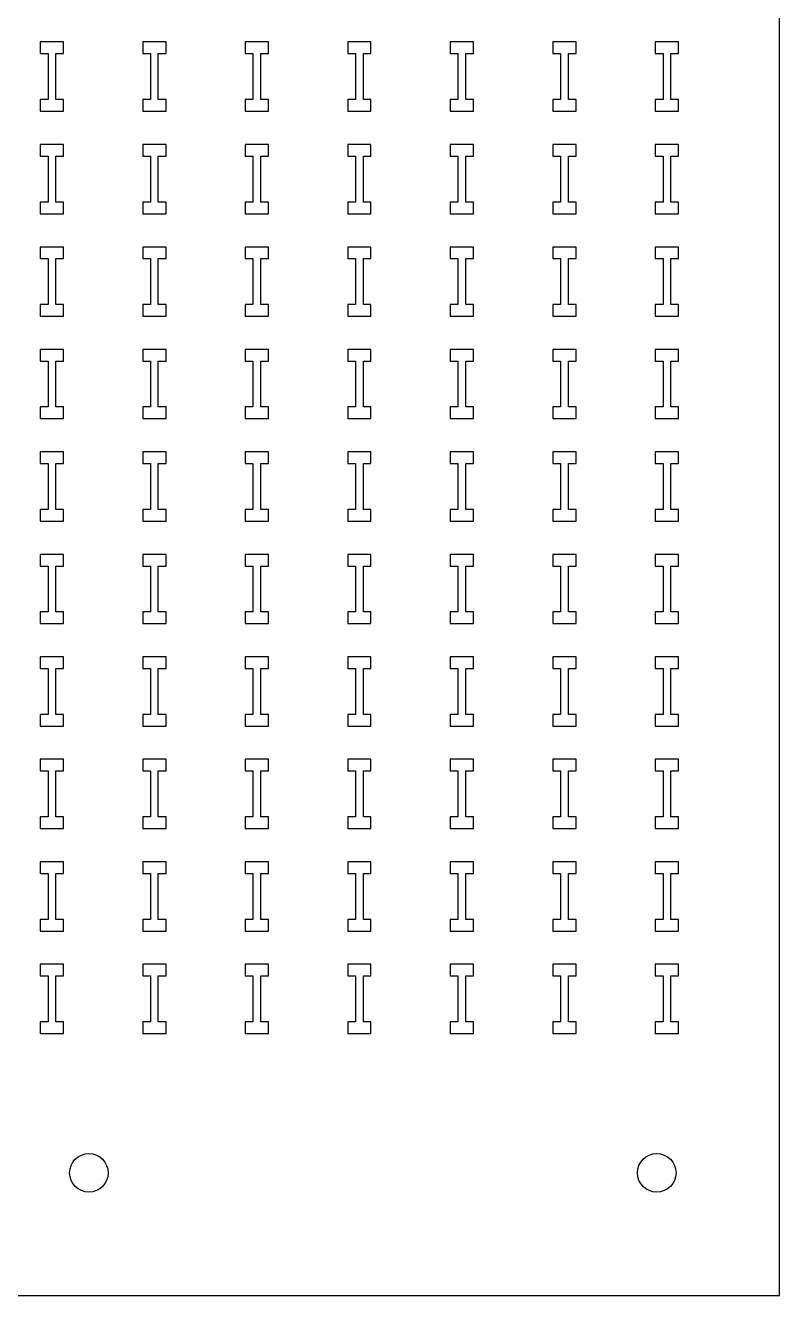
# Model space of a CAD drawing. Header units: inches. Extents: x 0 to 94.5, y 0 to 82.7.
# Drawn here: x 88.35 to 94.49, y 0 to 10.35 of the extents above; entities that cross this region are included whole.
import ezdxf

# ---------------------------------------------------------------- set-up
doc = ezdxf.new("R2010")
doc.units = ezdxf.units.IN
doc.layers.add('red', color=1, linetype='CONTINUOUS')

msp = doc.modelspace()

# ---------------------------------------------------------------- linework, layer by layer
for p, q in [((88.657, 10.212), (88.468, 10.212)), ((88.468, 10.212), (88.468, 10.117)), ((88.657, 10.117), (88.657, 10.212)), ((89.492, 10.212), (89.303, 10.212)), ((89.303, 10.212), (89.303, 10.117)), ((89.492, 10.117), (89.492, 10.212)), ((90.326, 10.212), (90.137, 10.212)), ((90.137, 10.212), (90.137, 10.117)), ((90.326, 10.117), (90.326, 10.212)), ((91.161, 10.212), (90.972, 10.212)), ((90.972, 10.212), (90.972, 10.117)), ((91.161, 10.117), (91.161, 10.212)), ((91.996, 10.212), (91.807, 10.212)), ((91.807, 10.212), (91.807, 10.117)), ((91.996, 10.117), (91.996, 10.212)), ((92.831, 10.212), (92.642, 10.212)), ((92.642, 10.212), (92.642, 10.117)), ((92.831, 10.117), (92.831, 10.212)), ((93.665, 10.212), (93.476, 10.212)), ((93.476, 10.212), (93.476, 10.117)), ((93.665, 10.117), (93.665, 10.212)), ((88.468, 10.117), (88.531, 10.117)), ((88.531, 10.117), (88.531, 9.743)), ((88.595, 10.117), (88.657, 10.117)), ((88.595, 9.743), (88.595, 10.117)), ((89.303, 10.117), (89.365, 10.117)), ((89.365, 10.117), (89.365, 9.743)), ((89.429, 10.117), (89.492, 10.117)), ((89.429, 9.743), (89.429, 10.117)), ((90.137, 10.117), (90.2, 10.117)), ((90.2, 10.117), (90.2, 9.743)), ((90.264, 10.117), (90.326, 10.117)), ((90.264, 9.743), (90.264, 10.117)), ((90.972, 10.117), (91.035, 10.117)), ((91.035, 10.117), (91.035, 9.743)), ((91.099, 10.117), (91.161, 10.117)), ((91.099, 9.743), (91.099, 10.117)), ((91.807, 10.117), (91.869, 10.117)), ((91.869, 10.117), (91.869, 9.743)), ((91.933, 10.117), (91.996, 10.117)), ((91.933, 9.743), (91.933, 10.117)), ((92.642, 10.117), (92.704, 10.117)), ((92.704, 10.117), (92.704, 9.743)), ((92.768, 10.117), (92.831, 10.117)), ((92.768, 9.743), (92.768, 10.117)), ((93.476, 10.117), (93.539, 10.117)), ((93.539, 10.117), (93.539, 9.743)), ((93.603, 10.117), (93.665, 10.117)), ((93.603, 9.743), (93.603, 10.117)), ((88.531, 9.743), (88.468, 9.743)), ((88.468, 9.743), (88.468, 9.648)), ((88.657, 9.743), (88.595, 9.743)), ((88.657, 9.648), (88.657, 9.743)), ((89.365, 9.743), (89.303, 9.743)), ((89.303, 9.743), (89.303, 9.648)), ((89.492, 9.743), (89.429, 9.743)), ((89.492, 9.648), (89.492, 9.743)), ((90.2, 9.743), (90.137, 9.743)), ((90.137, 9.743), (90.137, 9.648)), ((90.326, 9.743), (90.264, 9.743)), ((90.326, 9.648), (90.326, 9.743)), ((91.035, 9.743), (90.972, 9.743)), ((90.972, 9.743), (90.972, 9.648)), ((91.161, 9.743), (91.099, 9.743)), ((91.161, 9.648), (91.161, 9.743)), ((91.869, 9.743), (91.807, 9.743)), ((91.807, 9.743), (91.807, 9.648)), ((91.996, 9.743), (91.933, 9.743)), ((91.996, 9.648), (91.996, 9.743)), ((92.704, 9.743), (92.642, 9.743)), ((92.642, 9.743), (92.642, 9.648)), ((92.831, 9.743), (92.768, 9.743)), ((92.831, 9.648), (92.831, 9.743)), ((93.539, 9.743), (93.476, 9.743)), ((93.476, 9.743), (93.476, 9.648)), ((93.665, 9.743), (93.603, 9.743)), ((93.665, 9.648), (93.665, 9.743)), ((88.468, 9.648), (88.657, 9.648)), ((89.303, 9.648), (89.492, 9.648)), ((90.137, 9.648), (90.326, 9.648)), ((90.972, 9.648), (91.161, 9.648)), ((91.807, 9.648), (91.996, 9.648)), ((92.642, 9.648), (92.831, 9.648)), ((93.476, 9.648), (93.665, 9.648)), ((88.657, 9.377), (88.468, 9.377)), ((88.468, 9.377), (88.468, 9.282)), ((88.657, 9.282), (88.657, 9.377)), ((89.492, 9.377), (89.303, 9.377)), ((89.303, 9.377), (89.303, 9.282)), ((89.492, 9.282), (89.492, 9.377)), ((90.326, 9.377), (90.137, 9.377)), ((90.137, 9.377), (90.137, 9.282)), ((90.326, 9.282), (90.326, 9.377)), ((91.161, 9.377), (90.972, 9.377)), ((90.972, 9.377), (90.972, 9.282)), ((91.161, 9.282), (91.161, 9.377)), ((91.996, 9.377), (91.807, 9.377)), ((91.807, 9.377), (91.807, 9.282)), ((91.996, 9.282), (91.996, 9.377)), ((92.831, 9.377), (92.642, 9.377)), ((92.642, 9.377), (92.642, 9.282)), ((92.831, 9.282), (92.831, 9.377)), ((93.665, 9.377), (93.476, 9.377)), ((93.476, 9.377), (93.476, 9.282)), ((93.665, 9.282), (93.665, 9.377)), ((88.468, 9.282), (88.531, 9.282)), ((88.531, 9.282), (88.531, 8.908)), ((88.595, 9.282), (88.657, 9.282)), ((88.595, 8.908), (88.595, 9.282)), ((89.303, 9.282), (89.365, 9.282)), ((89.365, 9.282), (89.365, 8.908)), ((89.429, 9.282), (89.492, 9.282)), ((89.429, 8.908), (89.429, 9.282)), ((90.137, 9.282), (90.2, 9.282)), ((90.2, 9.282), (90.2, 8.908)), ((90.264, 9.282), (90.326, 9.282)), ((90.264, 8.908), (90.264, 9.282)), ((90.972, 9.282), (91.035, 9.282)), ((91.035, 9.282), (91.035, 8.908)), ((91.099, 9.282), (91.161, 9.282)), ((91.099, 8.908), (91.099, 9.282)), ((91.807, 9.282), (91.869, 9.282)), ((91.869, 9.282), (91.869, 8.908)), ((91.933, 9.282), (91.996, 9.282)), ((91.933, 8.908), (91.933, 9.282)), ((92.642, 9.282), (92.704, 9.282)), ((92.704, 9.282), (92.704, 8.908)), ((92.768, 9.282), (92.831, 9.282)), ((92.768, 8.908), (92.768, 9.282)), ((93.476, 9.282), (93.539, 9.282)), ((93.539, 9.282), (93.539, 8.908)), ((93.603, 9.282), (93.665, 9.282)), ((93.603, 8.908), (93.603, 9.282)), ((88.531, 8.908), (88.468, 8.908)), ((88.468, 8.908), (88.468, 8.813)), ((88.657, 8.908), (88.595, 8.908)), ((88.657, 8.813), (88.657, 8.908)), ((89.365, 8.908), (89.303, 8.908)), ((89.303, 8.908), (89.303, 8.813)), ((89.492, 8.908), (89.429, 8.908)), ((89.492, 8.813), (89.492, 8.908)), ((90.2, 8.908), (90.137, 8.908)), ((90.137, 8.908), (90.137, 8.813)), ((90.326, 8.908), (90.264, 8.908)), ((90.326, 8.813), (90.326, 8.908)), ((91.035, 8.908), (90.972, 8.908)), ((90.972, 8.908), (90.972, 8.813)), ((91.161, 8.908), (91.099, 8.908)), ((91.161, 8.813), (91.161, 8.908)), ((91.869, 8.908), (91.807, 8.908)), ((91.807, 8.908), (91.807, 8.813)), ((91.996, 8.908), (91.933, 8.908)), ((91.996, 8.813), (91.996, 8.908)), ((92.704, 8.908), (92.642, 8.908)), ((92.642, 8.908), (92.642, 8.813)), ((92.831, 8.908), (92.768, 8.908)), ((92.831, 8.813), (92.831, 8.908)), ((93.539, 8.908), (93.476, 8.908)), ((93.476, 8.908), (93.476, 8.813)), ((93.665, 8.908), (93.603, 8.908)), ((93.665, 8.813), (93.665, 8.908)), ((88.468, 8.813), (88.657, 8.813)), ((89.303, 8.813), (89.492, 8.813)), ((90.137, 8.813), (90.326, 8.813)), ((90.972, 8.813), (91.161, 8.813)), ((91.807, 8.813), (91.996, 8.813)), ((92.642, 8.813), (92.831, 8.813)), ((93.476, 8.813), (93.665, 8.813)), ((88.657, 8.542), (88.468, 8.542)), ((88.468, 8.542), (88.468, 8.447)), ((88.657, 8.447), (88.657, 8.542)), ((89.492, 8.542), (89.303, 8.542)), ((89.303, 8.542), (89.303, 8.447)), ((89.492, 8.447), (89.492, 8.542)), ((90.326, 8.542), (90.137, 8.542)), ((90.137, 8.542), (90.137, 8.447)), ((90.326, 8.447), (90.326, 8.542)), ((91.161, 8.542), (90.972, 8.542)), ((90.972, 8.542), (90.972, 8.447)), ((91.161, 8.447), (91.161, 8.542)), ((91.996, 8.542), (91.807, 8.542)), ((91.807, 8.542), (91.807, 8.447)), ((91.996, 8.447), (91.996, 8.542)), ((92.831, 8.542), (92.642, 8.542)), ((92.642, 8.542), (92.642, 8.447)), ((92.831, 8.447), (92.831, 8.542)), ((93.665, 8.542), (93.476, 8.542)), ((93.476, 8.542), (93.476, 8.447)), ((93.665, 8.447), (93.665, 8.542)), ((88.468, 8.447), (88.531, 8.447)), ((88.531, 8.447), (88.531, 8.074)), ((88.595, 8.447), (88.657, 8.447)), ((88.595, 8.074), (88.595, 8.447)), ((89.303, 8.447), (89.365, 8.447)), ((89.365, 8.447), (89.365, 8.074)), ((89.429, 8.447), (89.492, 8.447)), ((89.429, 8.074), (89.429, 8.447)), ((90.137, 8.447), (90.2, 8.447)), ((90.2, 8.447), (90.2, 8.074)), ((90.264, 8.447), (90.326, 8.447)), ((90.264, 8.074), (90.264, 8.447)), ((90.972, 8.447), (91.035, 8.447)), ((91.035, 8.447), (91.035, 8.074)), ((91.099, 8.447), (91.161, 8.447)), ((91.099, 8.074), (91.099, 8.447)), ((91.807, 8.447), (91.869, 8.447)), ((91.869, 8.447), (91.869, 8.074)), ((91.933, 8.447), (91.996, 8.447)), ((91.933, 8.074), (91.933, 8.447)), ((92.642, 8.447), (92.704, 8.447)), ((92.704, 8.447), (92.704, 8.074)), ((92.768, 8.447), (92.831, 8.447)), ((92.768, 8.074), (92.768, 8.447)), ((93.476, 8.447), (93.539, 8.447)), ((93.539, 8.447), (93.539, 8.074)), ((93.603, 8.447), (93.665, 8.447)), ((93.603, 8.074), (93.603, 8.447)), ((88.531, 8.074), (88.468, 8.074)), ((88.468, 8.074), (88.468, 7.978)), ((88.657, 8.074), (88.595, 8.074)), ((88.657, 7.978), (88.657, 8.074)), ((89.365, 8.074), (89.303, 8.074)), ((89.303, 8.074), (89.303, 7.978)), ((89.492, 8.074), (89.429, 8.074)), ((89.492, 7.978), (89.492, 8.074)), ((90.2, 8.074), (90.137, 8.074)), ((90.137, 8.074), (90.137, 7.978)), ((90.326, 8.074), (90.264, 8.074)), ((90.326, 7.978), (90.326, 8.074)), ((91.035, 8.074), (90.972, 8.074)), ((90.972, 8.074), (90.972, 7.978)), ((91.161, 8.074), (91.099, 8.074)), ((91.161, 7.978), (91.161, 8.074)), ((91.869, 8.074), (91.807, 8.074)), ((91.807, 8.074), (91.807, 7.978)), ((91.996, 8.074), (91.933, 8.074)), ((91.996, 7.978), (91.996, 8.074)), ((92.704, 8.074), (92.642, 8.074)), ((92.642, 8.074), (92.642, 7.978)), ((92.831, 8.074), (92.768, 8.074)), ((92.831, 7.978), (92.831, 8.074)), ((93.539, 8.074), (93.476, 8.074)), ((93.476, 8.074), (93.476, 7.978)), ((93.665, 8.074), (93.603, 8.074)), ((93.665, 7.978), (93.665, 8.074)), ((88.468, 7.978), (88.657, 7.978)), ((89.303, 7.978), (89.492, 7.978)), ((90.137, 7.978), (90.326, 7.978)), ((90.972, 7.978), (91.161, 7.978)), ((91.807, 7.978), (91.996, 7.978)), ((92.642, 7.978), (92.831, 7.978)), ((93.476, 7.978), (93.665, 7.978)), ((88.657, 7.708), (88.468, 7.708)), ((88.468, 7.708), (88.468, 7.612)), ((88.657, 7.612), (88.657, 7.708)), ((89.492, 7.708), (89.303, 7.708)), ((89.303, 7.708), (89.303, 7.612)), ((89.492, 7.612), (89.492, 7.708)), ((90.326, 7.708), (90.137, 7.708)), ((90.137, 7.708), (90.137, 7.612)), ((90.326, 7.612), (90.326, 7.708)), ((91.161, 7.708), (90.972, 7.708)), ((90.972, 7.708), (90.972, 7.612)), ((91.161, 7.612), (91.161, 7.708)), ((91.996, 7.708), (91.807, 7.708)), ((91.807, 7.708), (91.807, 7.612)), ((91.996, 7.612), (91.996, 7.708)), ((92.831, 7.708), (92.642, 7.708)), ((92.642, 7.708), (92.642, 7.612)), ((92.831, 7.612), (92.831, 7.708)), ((93.665, 7.708), (93.476, 7.708)), ((93.476, 7.708), (93.476, 7.612)), ((93.665, 7.612), (93.665, 7.708)), ((88.468, 7.612), (88.531, 7.612)), ((88.531, 7.612), (88.531, 7.239)), ((88.595, 7.612), (88.657, 7.612)), ((88.595, 7.239), (88.595, 7.612)), ((89.303, 7.612), (89.365, 7.612)), ((89.365, 7.612), (89.365, 7.239)), ((89.429, 7.612), (89.492, 7.612)), ((89.429, 7.239), (89.429, 7.612)), ((90.137, 7.612), (90.2, 7.612)), ((90.2, 7.612), (90.2, 7.239)), ((90.264, 7.612), (90.326, 7.612)), ((90.264, 7.239), (90.264, 7.612)), ((90.972, 7.612), (91.035, 7.612)), ((91.035, 7.612), (91.035, 7.239)), ((91.099, 7.612), (91.161, 7.612)), ((91.099, 7.239), (91.099, 7.612)), ((91.807, 7.612), (91.869, 7.612)), ((91.869, 7.612), (91.869, 7.239)), ((91.933, 7.612), (91.996, 7.612)), ((91.933, 7.239), (91.933, 7.612)), ((92.642, 7.612), (92.704, 7.612)), ((92.704, 7.612), (92.704, 7.239)), ((92.768, 7.612), (92.831, 7.612)), ((92.768, 7.239), (92.768, 7.612)), ((93.476, 7.612), (93.539, 7.612)), ((93.539, 7.612), (93.539, 7.239)), ((93.603, 7.612), (93.665, 7.612)), ((93.603, 7.239), (93.603, 7.612)), ((88.531, 7.239), (88.468, 7.239)), ((88.468, 7.239), (88.468, 7.144)), ((88.468, 7.144), (88.657, 7.144)), ((88.657, 7.239), (88.595, 7.239)), ((88.657, 7.144), (88.657, 7.239)), ((89.365, 7.239), (89.303, 7.239)), ((89.303, 7.239), (89.303, 7.144)), ((89.303, 7.144), (89.492, 7.144)), ((89.492, 7.239), (89.429, 7.239)), ((89.492, 7.144), (89.492, 7.239)), ((90.2, 7.239), (90.137, 7.239)), ((90.137, 7.239), (90.137, 7.144)), ((90.137, 7.144), (90.326, 7.144)), ((90.326, 7.239), (90.264, 7.239)), ((90.326, 7.144), (90.326, 7.239)), ((91.035, 7.239), (90.972, 7.239)), ((90.972, 7.239), (90.972, 7.144)), ((90.972, 7.144), (91.161, 7.144)), ((91.161, 7.239), (91.099, 7.239)), ((91.161, 7.144), (91.161, 7.239)), ((91.869, 7.239), (91.807, 7.239)), ((91.807, 7.239), (91.807, 7.144)), ((91.807, 7.144), (91.996, 7.144)), ((91.996, 7.239), (91.933, 7.239)), ((91.996, 7.144), (91.996, 7.239)), ((92.704, 7.239), (92.642, 7.239)), ((92.642, 7.239), (92.642, 7.144)), ((92.642, 7.144), (92.831, 7.144)), ((92.831, 7.239), (92.768, 7.239)), ((92.831, 7.144), (92.831, 7.239)), ((93.539, 7.239), (93.476, 7.239)), ((93.476, 7.239), (93.476, 7.144)), ((93.476, 7.144), (93.665, 7.144)), ((93.665, 7.239), (93.603, 7.239)), ((93.665, 7.144), (93.665, 7.239)), ((88.657, 6.873), (88.468, 6.873)), ((88.468, 6.873), (88.468, 6.778)), ((88.657, 6.778), (88.657, 6.873)), ((89.492, 6.873), (89.303, 6.873)), ((89.303, 6.873), (89.303, 6.778)), ((89.492, 6.778), (89.492, 6.873)), ((90.326, 6.873), (90.137, 6.873)), ((90.137, 6.873), (90.137, 6.778)), ((90.326, 6.778), (90.326, 6.873)), ((91.161, 6.873), (90.972, 6.873)), ((90.972, 6.873), (90.972, 6.778)), ((91.161, 6.778), (91.161, 6.873)), ((91.996, 6.873), (91.807, 6.873)), ((91.807, 6.873), (91.807, 6.778)), ((91.996, 6.778), (91.996, 6.873)), ((92.831, 6.873), (92.642, 6.873)), ((92.642, 6.873), (92.642, 6.778)), ((92.831, 6.778), (92.831, 6.873)), ((93.665, 6.873), (93.476, 6.873)), ((93.476, 6.873), (93.476, 6.778)), ((93.665, 6.778), (93.665, 6.873)), ((88.468, 6.778), (88.531, 6.778)), ((88.531, 6.778), (88.531, 6.404)), ((88.595, 6.778), (88.657, 6.778)), ((88.595, 6.404), (88.595, 6.778)), ((89.303, 6.778), (89.365, 6.778)), ((89.365, 6.778), (89.365, 6.404)), ((89.429, 6.778), (89.492, 6.778)), ((89.429, 6.404), (89.429, 6.778)), ((90.137, 6.778), (90.2, 6.778)), ((90.2, 6.778), (90.2, 6.404)), ((90.264, 6.778), (90.326, 6.778)), ((90.264, 6.404), (90.264, 6.778)), ((90.972, 6.778), (91.035, 6.778)), ((91.035, 6.778), (91.035, 6.404)), ((91.099, 6.778), (91.161, 6.778)), ((91.099, 6.404), (91.099, 6.778)), ((91.807, 6.778), (91.869, 6.778)), ((91.869, 6.778), (91.869, 6.404)), ((91.933, 6.778), (91.996, 6.778)), ((91.933, 6.404), (91.933, 6.778)), ((92.642, 6.778), (92.704, 6.778)), ((92.704, 6.778), (92.704, 6.404)), ((92.768, 6.778), (92.831, 6.778)), ((92.768, 6.404), (92.768, 6.778)), ((93.476, 6.778), (93.539, 6.778)), ((93.539, 6.778), (93.539, 6.404)), ((93.603, 6.778), (93.665, 6.778)), ((93.603, 6.404), (93.603, 6.778)), ((88.531, 6.404), (88.468, 6.404)), ((88.468, 6.404), (88.468, 6.309)), ((88.657, 6.404), (88.595, 6.404)), ((88.657, 6.309), (88.657, 6.404)), ((89.365, 6.404), (89.303, 6.404)), ((89.303, 6.404), (89.303, 6.309)), ((89.492, 6.404), (89.429, 6.404)), ((89.492, 6.309), (89.492, 6.404)), ((90.2, 6.404), (90.137, 6.404)), ((90.137, 6.404), (90.137, 6.309)), ((90.326, 6.404), (90.264, 6.404)), ((90.326, 6.309), (90.326, 6.404)), ((91.035, 6.404), (90.972, 6.404)), ((90.972, 6.404), (90.972, 6.309)), ((91.161, 6.404), (91.099, 6.404)), ((91.161, 6.309), (91.161, 6.404)), ((91.869, 6.404), (91.807, 6.404)), ((91.807, 6.404), (91.807, 6.309)), ((91.996, 6.404), (91.933, 6.404)), ((91.996, 6.309), (91.996, 6.404)), ((92.704, 6.404), (92.642, 6.404)), ((92.642, 6.404), (92.642, 6.309)), ((92.831, 6.404), (92.768, 6.404)), ((92.831, 6.309), (92.831, 6.404)), ((93.539, 6.404), (93.476, 6.404)), ((93.476, 6.404), (93.476, 6.309)), ((93.665, 6.404), (93.603, 6.404)), ((93.665, 6.309), (93.665, 6.404)), ((88.468, 6.309), (88.657, 6.309)), ((89.303, 6.309), (89.492, 6.309)), ((90.137, 6.309), (90.326, 6.309)), ((90.972, 6.309), (91.161, 6.309)), ((91.807, 6.309), (91.996, 6.309)), ((92.642, 6.309), (92.831, 6.309)), ((93.476, 6.309), (93.665, 6.309)), ((88.657, 6.038), (88.468, 6.038)), ((88.468, 6.038), (88.468, 5.943)), ((88.657, 5.943), (88.657, 6.038)), ((89.492, 6.038), (89.303, 6.038)), ((89.303, 6.038), (89.303, 5.943)), ((89.492, 5.943), (89.492, 6.038)), ((90.326, 6.038), (90.137, 6.038)), ((90.137, 6.038), (90.137, 5.943)), ((90.326, 5.943), (90.326, 6.038)), ((91.161, 6.038), (90.972, 6.038)), ((90.972, 6.038), (90.972, 5.943)), ((91.161, 5.943), (91.161, 6.038)), ((91.996, 6.038), (91.807, 6.038)), ((91.807, 6.038), (91.807, 5.943)), ((91.996, 5.943), (91.996, 6.038)), ((92.831, 6.038), (92.642, 6.038)), ((92.642, 6.038), (92.642, 5.943)), ((92.831, 5.943), (92.831, 6.038)), ((93.665, 6.038), (93.476, 6.038)), ((93.476, 6.038), (93.476, 5.943)), ((93.665, 5.943), (93.665, 6.038)), ((88.468, 5.943), (88.531, 5.943)), ((88.531, 5.943), (88.531, 5.569)), ((88.595, 5.943), (88.657, 5.943)), ((88.595, 5.569), (88.595, 5.943)), ((89.303, 5.943), (89.365, 5.943)), ((89.365, 5.943), (89.365, 5.569)), ((89.429, 5.943), (89.492, 5.943)), ((89.429, 5.569), (89.429, 5.943)), ((90.137, 5.943), (90.2, 5.943)), ((90.2, 5.943), (90.2, 5.569)), ((90.264, 5.943), (90.326, 5.943)), ((90.264, 5.569), (90.264, 5.943)), ((90.972, 5.943), (91.035, 5.943)), ((91.035, 5.943), (91.035, 5.569)), ((91.099, 5.943), (91.161, 5.943)), ((91.099, 5.569), (91.099, 5.943)), ((91.807, 5.943), (91.869, 5.943)), ((91.869, 5.943), (91.869, 5.569)), ((91.933, 5.943), (91.996, 5.943)), ((91.933, 5.569), (91.933, 5.943)), ((92.642, 5.943), (92.704, 5.943)), ((92.704, 5.943), (92.704, 5.569)), ((92.768, 5.943), (92.831, 5.943)), ((92.768, 5.569), (92.768, 5.943)), ((93.476, 5.943), (93.539, 5.943)), ((93.539, 5.943), (93.539, 5.569)), ((93.603, 5.943), (93.665, 5.943)), ((93.603, 5.569), (93.603, 5.943)), ((88.531, 5.569), (88.468, 5.569)), ((88.468, 5.569), (88.468, 5.474)), ((88.657, 5.569), (88.595, 5.569)), ((88.657, 5.474), (88.657, 5.569)), ((89.365, 5.569), (89.303, 5.569)), ((89.303, 5.569), (89.303, 5.474)), ((89.492, 5.569), (89.429, 5.569)), ((89.492, 5.474), (89.492, 5.569)), ((90.2, 5.569), (90.137, 5.569)), ((90.137, 5.569), (90.137, 5.474)), ((90.326, 5.569), (90.264, 5.569)), ((90.326, 5.474), (90.326, 5.569)), ((91.035, 5.569), (90.972, 5.569)), ((90.972, 5.569), (90.972, 5.474)), ((91.161, 5.569), (91.099, 5.569)), ((91.161, 5.474), (91.161, 5.569)), ((91.869, 5.569), (91.807, 5.569)), ((91.807, 5.569), (91.807, 5.474)), ((91.996, 5.569), (91.933, 5.569)), ((91.996, 5.474), (91.996, 5.569)), ((92.704, 5.569), (92.642, 5.569)), ((92.642, 5.569), (92.642, 5.474)), ((92.831, 5.569), (92.768, 5.569)), ((92.831, 5.474), (92.831, 5.569)), ((93.539, 5.569), (93.476, 5.569)), ((93.476, 5.569), (93.476, 5.474)), ((93.665, 5.569), (93.603, 5.569)), ((93.665, 5.474), (93.665, 5.569)), ((88.468, 5.474), (88.657, 5.474)), ((89.303, 5.474), (89.492, 5.474)), ((90.137, 5.474), (90.326, 5.474)), ((90.972, 5.474), (91.161, 5.474)), ((91.807, 5.474), (91.996, 5.474)), ((92.642, 5.474), (92.831, 5.474)), ((93.476, 5.474), (93.665, 5.474)), ((88.657, 5.204), (88.468, 5.204)), ((88.468, 5.204), (88.468, 5.108)), ((88.657, 5.108), (88.657, 5.204)), ((89.492, 5.204), (89.303, 5.204)), ((89.303, 5.204), (89.303, 5.108)), ((89.492, 5.108), (89.492, 5.204)), ((90.326, 5.204), (90.137, 5.204)), ((90.137, 5.204), (90.137, 5.108)), ((90.326, 5.108), (90.326, 5.204)), ((91.161, 5.204), (90.972, 5.204)), ((90.972, 5.204), (90.972, 5.108)), ((91.161, 5.108), (91.161, 5.204)), ((91.996, 5.204), (91.807, 5.204)), ((91.807, 5.204), (91.807, 5.108)), ((91.996, 5.108), (91.996, 5.204)), ((92.831, 5.204), (92.642, 5.204)), ((92.642, 5.204), (92.642, 5.108)), ((92.831, 5.108), (92.831, 5.204)), ((93.665, 5.204), (93.476, 5.204)), ((93.476, 5.204), (93.476, 5.108)), ((93.665, 5.108), (93.665, 5.204)), ((88.468, 5.108), (88.531, 5.108)), ((88.531, 5.108), (88.531, 4.735)), ((88.595, 5.108), (88.657, 5.108)), ((88.595, 4.735), (88.595, 5.108)), ((89.303, 5.108), (89.365, 5.108)), ((89.365, 5.108), (89.365, 4.735)), ((89.429, 5.108), (89.492, 5.108)), ((89.429, 4.735), (89.429, 5.108)), ((90.137, 5.108), (90.2, 5.108)), ((90.2, 5.108), (90.2, 4.735)), ((90.264, 5.108), (90.326, 5.108)), ((90.264, 4.735), (90.264, 5.108)), ((90.972, 5.108), (91.035, 5.108)), ((91.035, 5.108), (91.035, 4.735)), ((91.099, 5.108), (91.161, 5.108)), ((91.099, 4.735), (91.099, 5.108)), ((91.807, 5.108), (91.869, 5.108)), ((91.869, 5.108), (91.869, 4.735)), ((91.933, 5.108), (91.996, 5.108)), ((91.933, 4.735), (91.933, 5.108)), ((92.642, 5.108), (92.704, 5.108)), ((92.704, 5.108), (92.704, 4.735)), ((92.768, 5.108), (92.831, 5.108)), ((92.768, 4.735), (92.768, 5.108)), ((93.476, 5.108), (93.539, 5.108)), ((93.539, 5.108), (93.539, 4.735)), ((93.603, 5.108), (93.665, 5.108)), ((93.603, 4.735), (93.603, 5.108)), ((88.531, 4.735), (88.468, 4.735)), ((88.468, 4.735), (88.468, 4.64)), ((88.657, 4.735), (88.595, 4.735)), ((88.657, 4.64), (88.657, 4.735)), ((89.365, 4.735), (89.303, 4.735)), ((89.303, 4.735), (89.303, 4.64)), ((89.492, 4.735), (89.429, 4.735)), ((89.492, 4.64), (89.492, 4.735)), ((90.2, 4.735), (90.137, 4.735)), ((90.137, 4.735), (90.137, 4.64)), ((90.326, 4.735), (90.264, 4.735)), ((90.326, 4.64), (90.326, 4.735)), ((91.035, 4.735), (90.972, 4.735)), ((90.972, 4.735), (90.972, 4.64)), ((91.161, 4.735), (91.099, 4.735)), ((91.161, 4.64), (91.161, 4.735)), ((91.869, 4.735), (91.807, 4.735)), ((91.807, 4.735), (91.807, 4.64)), ((91.996, 4.735), (91.933, 4.735)), ((91.996, 4.64), (91.996, 4.735)), ((92.704, 4.735), (92.642, 4.735)), ((92.642, 4.735), (92.642, 4.64)), ((92.831, 4.735), (92.768, 4.735)), ((92.831, 4.64), (92.831, 4.735)), ((93.539, 4.735), (93.476, 4.735)), ((93.476, 4.735), (93.476, 4.64)), ((93.665, 4.735), (93.603, 4.735)), ((93.665, 4.64), (93.665, 4.735)), ((88.468, 4.64), (88.657, 4.64)), ((89.303, 4.64), (89.492, 4.64)), ((90.137, 4.64), (90.326, 4.64)), ((90.972, 4.64), (91.161, 4.64)), ((91.807, 4.64), (91.996, 4.64)), ((92.642, 4.64), (92.831, 4.64)), ((93.476, 4.64), (93.665, 4.64)), ((88.657, 4.369), (88.468, 4.369)), ((88.468, 4.369), (88.468, 4.274)), ((88.657, 4.274), (88.657, 4.369)), ((89.492, 4.369), (89.303, 4.369)), ((89.303, 4.369), (89.303, 4.274)), ((89.492, 4.274), (89.492, 4.369)), ((90.326, 4.369), (90.137, 4.369)), ((90.137, 4.369), (90.137, 4.274)), ((90.326, 4.274), (90.326, 4.369)), ((91.161, 4.369), (90.972, 4.369)), ((90.972, 4.369), (90.972, 4.274)), ((91.161, 4.274), (91.161, 4.369)), ((91.996, 4.369), (91.807, 4.369)), ((91.807, 4.369), (91.807, 4.274)), ((91.996, 4.274), (91.996, 4.369)), ((92.831, 4.369), (92.642, 4.369)), ((92.642, 4.369), (92.642, 4.274)), ((92.831, 4.274), (92.831, 4.369)), ((93.665, 4.369), (93.476, 4.369)), ((93.476, 4.369), (93.476, 4.274)), ((93.665, 4.274), (93.665, 4.369)), ((88.468, 4.274), (88.531, 4.274)), ((88.531, 4.274), (88.531, 3.9)), ((88.595, 4.274), (88.657, 4.274)), ((88.595, 3.9), (88.595, 4.274)), ((89.303, 4.274), (89.365, 4.274)), ((89.365, 4.274), (89.365, 3.9)), ((89.429, 4.274), (89.492, 4.274)), ((89.429, 3.9), (89.429, 4.274)), ((90.137, 4.274), (90.2, 4.274)), ((90.2, 4.274), (90.2, 3.9)), ((90.264, 4.274), (90.326, 4.274)), ((90.264, 3.9), (90.264, 4.274)), ((90.972, 4.274), (91.035, 4.274)), ((91.035, 4.274), (91.035, 3.9)), ((91.099, 4.274), (91.161, 4.274)), ((91.099, 3.9), (91.099, 4.274)), ((91.807, 4.274), (91.869, 4.274)), ((91.869, 4.274), (91.869, 3.9)), ((91.933, 4.274), (91.996, 4.274)), ((91.933, 3.9), (91.933, 4.274)), ((92.642, 4.274), (92.704, 4.274)), ((92.704, 4.274), (92.704, 3.9)), ((92.768, 4.274), (92.831, 4.274)), ((92.768, 3.9), (92.768, 4.274)), ((93.476, 4.274), (93.539, 4.274)), ((93.539, 4.274), (93.539, 3.9)), ((93.603, 4.274), (93.665, 4.274)), ((93.603, 3.9), (93.603, 4.274)), ((88.531, 3.9), (88.468, 3.9)), ((88.468, 3.9), (88.468, 3.805)), ((88.657, 3.9), (88.595, 3.9)), ((88.657, 3.805), (88.657, 3.9)), ((89.365, 3.9), (89.303, 3.9)), ((89.303, 3.9), (89.303, 3.805)), ((89.492, 3.9), (89.429, 3.9)), ((89.492, 3.805), (89.492, 3.9)), ((90.2, 3.9), (90.137, 3.9)), ((90.137, 3.9), (90.137, 3.805)), ((90.326, 3.9), (90.264, 3.9)), ((90.326, 3.805), (90.326, 3.9)), ((91.035, 3.9), (90.972, 3.9)), ((90.972, 3.9), (90.972, 3.805)), ((91.161, 3.9), (91.099, 3.9)), ((91.161, 3.805), (91.161, 3.9)), ((91.869, 3.9), (91.807, 3.9)), ((91.807, 3.9), (91.807, 3.805)), ((91.996, 3.9), (91.933, 3.9)), ((91.996, 3.805), (91.996, 3.9)), ((92.704, 3.9), (92.642, 3.9)), ((92.642, 3.9), (92.642, 3.805)), ((92.831, 3.9), (92.768, 3.9)), ((92.831, 3.805), (92.831, 3.9)), ((93.539, 3.9), (93.476, 3.9)), ((93.476, 3.9), (93.476, 3.805)), ((93.665, 3.9), (93.603, 3.9)), ((93.665, 3.805), (93.665, 3.9)), ((88.468, 3.805), (88.657, 3.805)), ((89.303, 3.805), (89.492, 3.805)), ((90.137, 3.805), (90.326, 3.805)), ((90.972, 3.805), (91.161, 3.805)), ((91.807, 3.805), (91.996, 3.805)), ((92.642, 3.805), (92.831, 3.805)), ((93.476, 3.805), (93.665, 3.805)), ((88.657, 3.534), (88.468, 3.534)), ((88.468, 3.534), (88.468, 3.439)), ((88.657, 3.439), (88.657, 3.534)), ((89.492, 3.534), (89.303, 3.534)), ((89.303, 3.534), (89.303, 3.439)), ((89.492, 3.439), (89.492, 3.534)), ((90.326, 3.534), (90.137, 3.534)), ((90.137, 3.534), (90.137, 3.439)), ((90.326, 3.439), (90.326, 3.534)), ((91.161, 3.534), (90.972, 3.534)), ((90.972, 3.534), (90.972, 3.439)), ((91.161, 3.439), (91.161, 3.534)), ((91.996, 3.534), (91.807, 3.534)), ((91.807, 3.534), (91.807, 3.439)), ((91.996, 3.439), (91.996, 3.534)), ((92.831, 3.534), (92.642, 3.534)), ((92.642, 3.534), (92.642, 3.439)), ((92.831, 3.439), (92.831, 3.534)), ((93.665, 3.534), (93.476, 3.534)), ((93.476, 3.534), (93.476, 3.439)), ((93.665, 3.439), (93.665, 3.534)), ((88.468, 3.439), (88.531, 3.439)), ((88.531, 3.439), (88.531, 3.065)), ((88.595, 3.439), (88.657, 3.439)), ((88.595, 3.065), (88.595, 3.439)), ((89.303, 3.439), (89.365, 3.439)), ((89.365, 3.439), (89.365, 3.065)), ((89.429, 3.439), (89.492, 3.439)), ((89.429, 3.065), (89.429, 3.439)), ((90.137, 3.439), (90.2, 3.439)), ((90.2, 3.439), (90.2, 3.065)), ((90.264, 3.439), (90.326, 3.439)), ((90.264, 3.065), (90.264, 3.439)), ((90.972, 3.439), (91.035, 3.439)), ((91.035, 3.439), (91.035, 3.065)), ((91.099, 3.439), (91.161, 3.439)), ((91.099, 3.065), (91.099, 3.439)), ((91.807, 3.439), (91.869, 3.439)), ((91.869, 3.439), (91.869, 3.065)), ((91.933, 3.439), (91.996, 3.439)), ((91.933, 3.065), (91.933, 3.439)), ((92.642, 3.439), (92.704, 3.439)), ((92.704, 3.439), (92.704, 3.065)), ((92.768, 3.439), (92.831, 3.439)), ((92.768, 3.065), (92.768, 3.439)), ((93.476, 3.439), (93.539, 3.439)), ((93.539, 3.439), (93.539, 3.065)), ((93.603, 3.439), (93.665, 3.439)), ((93.603, 3.065), (93.603, 3.439)), ((88.531, 3.065), (88.468, 3.065)), ((88.468, 3.065), (88.468, 2.97)), ((88.657, 3.065), (88.595, 3.065)), ((88.657, 2.97), (88.657, 3.065)), ((89.365, 3.065), (89.303, 3.065)), ((89.303, 3.065), (89.303, 2.97)), ((89.492, 3.065), (89.429, 3.065)), ((89.492, 2.97), (89.492, 3.065)), ((90.2, 3.065), (90.137, 3.065)), ((90.137, 3.065), (90.137, 2.97)), ((90.326, 3.065), (90.264, 3.065)), ((90.326, 2.97), (90.326, 3.065)), ((91.035, 3.065), (90.972, 3.065)), ((90.972, 3.065), (90.972, 2.97)), ((91.161, 3.065), (91.099, 3.065)), ((91.161, 2.97), (91.161, 3.065)), ((91.869, 3.065), (91.807, 3.065)), ((91.807, 3.065), (91.807, 2.97)), ((91.996, 3.065), (91.933, 3.065)), ((91.996, 2.97), (91.996, 3.065)), ((92.704, 3.065), (92.642, 3.065)), ((92.642, 3.065), (92.642, 2.97)), ((92.831, 3.065), (92.768, 3.065)), ((92.831, 2.97), (92.831, 3.065)), ((93.539, 3.065), (93.476, 3.065)), ((93.476, 3.065), (93.476, 2.97)), ((93.665, 3.065), (93.603, 3.065)), ((93.665, 2.97), (93.665, 3.065)), ((88.468, 2.97), (88.657, 2.97)), ((89.303, 2.97), (89.492, 2.97)), ((90.137, 2.97), (90.326, 2.97)), ((90.972, 2.97), (91.161, 2.97)), ((91.807, 2.97), (91.996, 2.97)), ((92.642, 2.97), (92.831, 2.97)), ((93.476, 2.97), (93.665, 2.97)), ((88.657, 2.699), (88.468, 2.699)), ((88.468, 2.699), (88.468, 2.604)), ((88.657, 2.604), (88.657, 2.699)), ((89.492, 2.699), (89.303, 2.699)), ((89.303, 2.699), (89.303, 2.604)), ((89.492, 2.604), (89.492, 2.699)), ((90.326, 2.699), (90.137, 2.699)), ((90.137, 2.699), (90.137, 2.604)), ((90.326, 2.604), (90.326, 2.699)), ((91.161, 2.699), (90.972, 2.699)), ((90.972, 2.699), (90.972, 2.604)), ((91.161, 2.604), (91.161, 2.699)), ((91.996, 2.699), (91.807, 2.699)), ((91.807, 2.699), (91.807, 2.604)), ((91.996, 2.604), (91.996, 2.699)), ((92.831, 2.699), (92.642, 2.699)), ((92.642, 2.699), (92.642, 2.604)), ((92.831, 2.604), (92.831, 2.699)), ((93.665, 2.699), (93.476, 2.699)), ((93.476, 2.699), (93.476, 2.604)), ((93.665, 2.604), (93.665, 2.699)), ((88.468, 2.604), (88.531, 2.604)), ((88.531, 2.604), (88.531, 2.231)), ((88.595, 2.604), (88.657, 2.604)), ((88.595, 2.231), (88.595, 2.604)), ((89.303, 2.604), (89.365, 2.604)), ((89.365, 2.604), (89.365, 2.231)), ((89.429, 2.604), (89.492, 2.604)), ((89.429, 2.231), (89.429, 2.604)), ((90.137, 2.604), (90.2, 2.604)), ((90.2, 2.604), (90.2, 2.231)), ((90.264, 2.604), (90.326, 2.604)), ((90.264, 2.231), (90.264, 2.604)), ((90.972, 2.604), (91.035, 2.604)), ((91.035, 2.604), (91.035, 2.231)), ((91.099, 2.604), (91.161, 2.604)), ((91.099, 2.231), (91.099, 2.604)), ((91.807, 2.604), (91.869, 2.604)), ((91.869, 2.604), (91.869, 2.231)), ((91.933, 2.604), (91.996, 2.604)), ((91.933, 2.231), (91.933, 2.604)), ((92.642, 2.604), (92.704, 2.604)), ((92.704, 2.604), (92.704, 2.231)), ((92.768, 2.604), (92.831, 2.604)), ((92.768, 2.231), (92.768, 2.604)), ((93.476, 2.604), (93.539, 2.604)), ((93.539, 2.604), (93.539, 2.231)), ((93.603, 2.604), (93.665, 2.604)), ((93.603, 2.231), (93.603, 2.604)), ((88.531, 2.231), (88.468, 2.231)), ((88.468, 2.231), (88.468, 2.135)), ((88.657, 2.231), (88.595, 2.231)), ((88.657, 2.135), (88.657, 2.231)), ((89.365, 2.231), (89.303, 2.231)), ((89.303, 2.231), (89.303, 2.135)), ((89.492, 2.231), (89.429, 2.231)), ((89.492, 2.135), (89.492, 2.231)), ((90.2, 2.231), (90.137, 2.231)), ((90.137, 2.231), (90.137, 2.135)), ((90.326, 2.231), (90.264, 2.231)), ((90.326, 2.135), (90.326, 2.231)), ((91.035, 2.231), (90.972, 2.231)), ((90.972, 2.231), (90.972, 2.135)), ((91.161, 2.231), (91.099, 2.231)), ((91.161, 2.135), (91.161, 2.231)), ((91.869, 2.231), (91.807, 2.231)), ((91.807, 2.231), (91.807, 2.135)), ((91.996, 2.231), (91.933, 2.231)), ((91.996, 2.135), (91.996, 2.231)), ((92.704, 2.231), (92.642, 2.231)), ((92.642, 2.231), (92.642, 2.135)), ((92.831, 2.231), (92.768, 2.231)), ((92.831, 2.135), (92.831, 2.231)), ((93.539, 2.231), (93.476, 2.231)), ((93.476, 2.231), (93.476, 2.135)), ((93.665, 2.231), (93.603, 2.231)), ((93.665, 2.135), (93.665, 2.231)), ((88.468, 2.135), (88.657, 2.135)), ((89.303, 2.135), (89.492, 2.135)), ((90.137, 2.135), (90.326, 2.135)), ((90.972, 2.135), (91.161, 2.135)), ((91.807, 2.135), (91.996, 2.135)), ((92.642, 2.135), (92.831, 2.135)), ((93.476, 2.135), (93.665, 2.135))]:
    msp.add_line(p, q)
for centre in [(88.864, 1), (93.488, 1)]:
    msp.add_circle(centre, 0.157)
at = {"layer": 'red'}
for p, q in [((94.488, 0), (94.488, 82.677)), ((0, 0), (94.488, 0))]:
    msp.add_line(p, q, dxfattribs=at)

doc.saveas('drawing.dxf')
